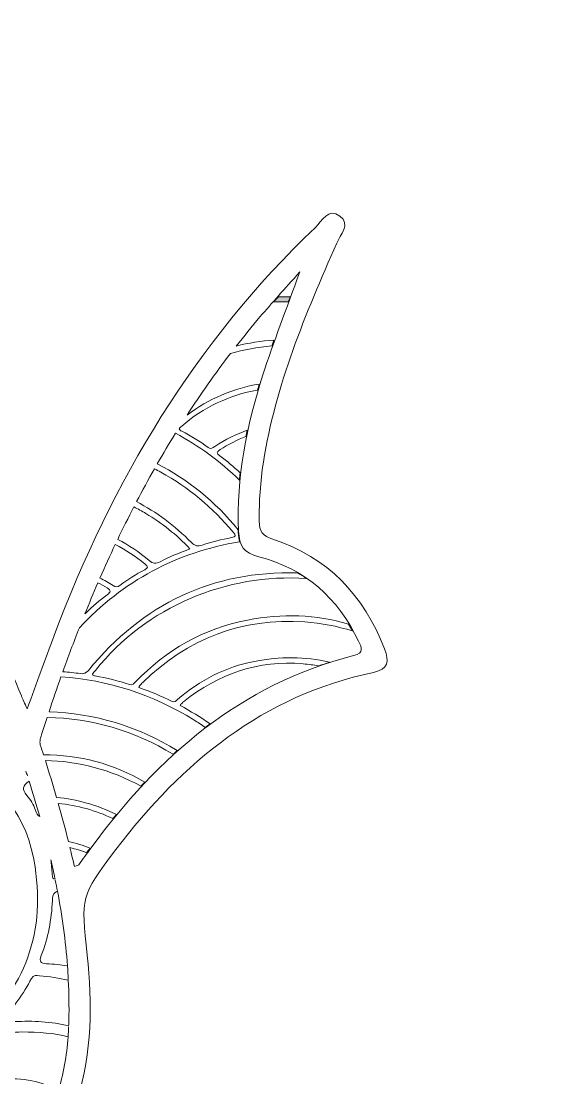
# Model space of a CAD drawing. Extents: x 55 to 1945, y -803 to -197.
# Drawn here: x 397.9 to 500.6, y -405.6 to -199 of the extents above; entities that cross this region are included whole.
import ezdxf

# ---------------------------------------------------------------- set-up
doc = ezdxf.new("R2010")
doc.units = 0
doc.header["$MEASUREMENT"] = 0
doc.layers.add('Layer 1', color=7, linetype='Continuous')

# ---------------------------------------------------------------- blocks, each defined once
blk = doc.blocks.new('block 3')
at = {"layer": 'Layer 1', "true_color": 0xffffff}
h = blk.add_hatch(color=7, dxfattribs=at)
h.dxf.hatch_style = 2
edge = h.paths.add_edge_path()
edge.add_spline(control_points=[(450.15, -253.9), (450.29, -253.56), (450.42, -253.21), (450.55, -252.87), (449.78, -252.86), (449, -252.86), (448.24, -252.88), (447.91, -253.22), (447.58, -253.56), (447.26, -253.9), (447.37, -253.89), (447.47, -253.89), (447.58, -253.88), (448.47, -253.88), (449.33, -253.89), (450.15, -253.9)], knot_values=[0, 0, 0, 0, 1, 1, 1, 2, 2, 2, 3, 3, 3, 4, 4, 4, 5, 5, 5, 5], degree=3, periodic=1)
at = {"layer": 'Layer 1', "lineweight": 0}
for points, knots in [([(498.67, -614.17), (491.52, -605.34), (484.25, -596.6), (477.25, -587.65), (468.03, -575.87), (459.94, -563.44), (455.39, -548.97), (454.64, -546.59), (455.04, -545.17), (456.79, -543.52), (463.13, -537.54), (468.06, -530.56), (470.99, -522.26), (472.54, -517.85), (472.54, -517.7), (468.09, -516.1), (447.47, -508.67), (431.12, -495.84), (419.05, -477.52), (417.35, -474.94), (416.43, -472.36), (416.34, -469.24), (416.19, -464.06), (415.5, -458.9), (414.39, -453.83), (412.33, -444.41), (409.17, -435.55), (401.16, -429.34), (399.91, -428.37), (398.57, -427.52), (397.07, -426.48), (403.39, -422.32), (406.87, -416.56), (408.93, -409.85), (411.76, -400.6), (411.82, -391.11), (410.83, -381.63), (409.64, -370.2), (409.43, -370.19), (416.45, -360.97), (429.43, -343.9), (445.25, -330.9), (466.82, -326.33), (469.75, -325.7), (469.94, -324.18), (468.99, -321.74), (464.94, -311.27), (457.95, -303.78), (447.12, -300.29), (445.18, -299.66), (444.48, -298.74), (444.47, -296.79), (444.45, -292.92), (444.7, -289.07), (445.3, -285.25), (447.64, -270.16), (453.54, -256.26), (459.64, -242.42), (460.37, -240.74), (462.42, -238.72), (460.25, -237.09), (457.97, -235.38), (456.75, -238.11), (455.47, -239.33), (431.93, -261.76), (415.68, -288.89), (404.34, -319.15), (402.61, -323.77), (400.95, -328.41), (399.09, -333.48), (398.57, -332.3), (398.22, -331.63), (397.95, -330.93), (393.03, -318.16), (385.5, -307.11), (375.57, -297.75), (373.71, -296), (373.24, -294.41), (373.65, -291.99), (375.93, -278.57), (374.57, -265.61), (368.21, -253.39), (367.5, -252.03), (367.35, -250.77), (367.59, -249.29), (370.38, -232.06), (362.78, -215.83), (348.02, -207.4), (333.28, -198.98), (315.4, -200.6), (301.95, -211.66), (300.76, -212.64), (299.73, -213.07), (298.12, -212.84), (284.93, -210.92), (271.72, -210.87), (258.53, -212.78), (256.75, -213.03), (255.51, -212.73), (254.08, -211.55), (240.7, -200.56), (222.71, -199.03), (207.97, -207.5), (193.4, -215.87), (185.68, -232.48), (188.52, -249.52), (188.75, -250.91), (188.57, -252.07), (187.93, -253.3), (181.42, -265.72), (180.18, -278.92), (182.47, -292.55), (182.82, -294.68), (182.36, -295.96), (180.81, -297.42), (170.68, -306.92), (162.99, -318.1), (158.02, -331.11), (157.8, -331.71), (157.86, -332.67), (156.65, -332.88), (153.47, -323.8), (150.2, -314.81), (146.37, -306.04), (135.26, -280.56), (120.13, -257.86), (99.92, -238.66), (98.83, -237.62), (97.73, -235.65), (95.79, -236.99), (93.85, -238.32), (95.26, -239.98), (95.9, -241.4), (99.13, -248.54), (102.24, -255.72), (104.86, -263.11), (108.71, -273.97), (111.77, -284.98), (111.49, -296.67), (111.45, -298.54), (111.07, -299.59), (109.03, -300.24), (98.58, -303.57), (91.58, -310.65), (87.46, -320.7), (85.7, -324.99), (85.95, -325.53), (90.38, -326.55), (96.97, -328.06), (103.24, -330.44), (109.17, -333.69), (124.79, -342.26), (136.18, -355.12), (145.78, -369.8), (146.76, -371.29), (146.42, -372.78), (146.17, -374.27), (144.96, -381.82), (144.48, -389.41), (145, -397.03), (145.8, -408.59), (148.66, -419.25), (159.21, -426.67), (151.56, -430.74), (147.17, -436.91), (144.38, -444.38), (141.21, -452.84), (140.06, -461.68), (139.63, -470.64), (139.53, -472.8), (138.97, -474.65), (137.78, -476.5), (125.58, -495.46), (108.79, -508.64), (87.62, -516.21), (84.43, -517.35), (83.87, -518.83), (84.93, -521.85), (87.99, -530.48), (93.04, -537.73), (99.71, -543.88), (101.2, -545.26), (101.55, -546.49), (100.93, -548.49), (97.58, -559.25), (92.19, -568.94), (85.86, -578.17), (77.3, -590.66), (67.22, -601.96), (57.83, -613.8), (56.92, -614.95), (55.35, -616.11), (56.88, -617.77), (58.42, -619.43), (59.76, -617.93), (60.95, -617.14), (69.05, -611.79), (77.22, -606.54), (85.14, -600.93), (105.24, -586.7), (123.9, -570.95), (137.31, -549.86), (137.42, -549.69), (137.86, -549.72), (138.31, -549.62), (138.31, -550.41), (138.31, -551.06), (138.31, -551.72), (138.3, -571.82), (139, -591.89), (141.13, -611.87), (141.51, -615.39), (140.76, -618.2), (139.04, -621.19), (133.03, -631.61), (127.56, -642.31), (122.98, -653.44), (117.02, -667.92), (112.96, -682.84), (111.8, -698.52), (111.58, -701.49), (112.5, -703.03), (115.38, -703.74), (117.84, -704.34), (120.23, -705.27), (122.78, -705.36), (124.95, -705.44), (125.75, -706.05), (125.43, -708.54), (124.67, -714.45), (124.47, -720.4), (124.75, -726.38), (125.64, -744.86), (130.66, -762.45), (136.04, -779.97), (137.66, -785.24), (139.31, -790.5), (140.9, -795.78), (141.28, -797.07), (141.86, -798.14), (143.35, -797.91), (144.85, -797.67), (145.11, -796.44), (145.03, -795.12), (145, -794.68), (145.01, -794.24), (144.99, -793.8), (143.73, -761.32), (144.91, -728.92), (148.32, -696.61), (149.25, -687.76), (150.4, -678.94), (151.45, -670.11), (154.41, -676.7), (156.75, -683.33), (159.59, -689.75), (171.23, -716.11), (188.59, -737.28), (214.73, -750.45), (232.46, -759.38), (251.45, -763.36), (271.14, -764.57), (275.6, -764.84), (275.9, -764.64), (275.9, -760.23), (275.9, -672.93), (275.9, -585.63), (275.9, -498.33), (275.9, -493.33), (275.21, -488.44), (273.72, -483.66), (269.69, -470.67), (261.22, -461), (250.66, -452.95), (246.86, -450.06), (242.81, -447.49), (238.19, -444.3), (245.8, -445.89), (252.66, -447.01), (259.34, -448.8), (271.15, -451.97), (282.76, -452.94), (294.73, -449.23), (302.03, -446.97), (309.73, -445.99), (317.24, -444.44), (311.82, -448.36), (306.28, -451.94), (301.3, -456.29), (288.9, -467.11), (280.39, -480.1), (280.37, -497.08), (280.24, -585.04), (280.32, -673.01), (280.26, -760.97), (280.25, -764.23), (281.57, -764.89), (284.47, -764.66), (292.5, -764.03), (300.5, -763.19), (308.41, -761.6), (332.49, -756.77), (353.74, -746.54), (370.97, -728.72), (386.09, -713.09), (395.73, -694.27), (402.61, -673.86), (403.02, -672.64), (402.99, -671.11), (404.47, -670.09), (406.95, -687.51), (408.72, -704.73), (409.94, -722.01), (411.63, -746.04), (411.78, -770.09), (411.07, -794.15), (411.03, -795.62), (410.55, -797.58), (412.72, -797.89), (414.83, -798.19), (415, -796.24), (415.44, -794.8), (417.45, -788.26), (419.46, -781.73), (421.45, -775.19), (428.13, -753.23), (433.5, -731.1), (430.51, -707.84), (430.31, -706.32), (430.72, -705.61), (432.33, -705.5), (435.2, -705.32), (437.95, -704.49), (440.73, -703.77), (443.53, -703.04), (444.67, -701.67), (444.4, -698.62), (443.71, -690.79), (442.49, -683.08), (440.55, -675.47), (435.4, -655.29), (426.09, -636.92), (415.83, -618.98), (415.05, -617.61), (414.46, -616.33), (414.65, -614.65), (416.97, -593.68), (417.69, -572.62), (417.81, -551.53), (417.81, -550.78), (417.31, -549.8), (418.44, -549.17), (424.02, -558.15), (430.62, -566.26), (438.04, -573.71), (455.29, -591.06), (475.48, -604.51), (495.94, -617.6), (497.1, -618.34), (498.33, -619.07), (499.45, -617.65), (500.57, -616.24), (499.51, -615.21), (498.67, -614.17)], [0, 0, 0, 0, 1, 1, 1, 2, 2, 2, 3, 3, 3, 4, 4, 4, 5, 5, 5, 6, 6, 6, 7, 7, 7, 8, 8, 8, 9, 9, 9, 10, 10, 10, 11, 11, 11, 12, 12, 12, 13, 13, 13, 14, 14, 14, 15, 15, 15, 16, 16, 16, 17, 17, 17, 18, 18, 18, 19, 19, 19, 20, 20, 20, 21, 21, 21, 22, 22, 22, 23, 23, 23, 24, 24, 24, 25, 25, 25, 26, 26, 26, 27, 27, 27, 28, 28, 28, 29, 29, 29, 30, 30, 30, 31, 31, 31, 32, 32, 32, 33, 33, 33, 34, 34, 34, 35, 35, 35, 36, 36, 36, 37, 37, 37, 38, 38, 38, 39, 39, 39, 40, 40, 40, 41, 41, 41, 42, 42, 42, 43, 43, 43, 44, 44, 44, 45, 45, 45, 46, 46, 46, 47, 47, 47, 48, 48, 48, 49, 49, 49, 50, 50, 50, 51, 51, 51, 52, 52, 52, 53, 53, 53, 54, 54, 54, 55, 55, 55, 56, 56, 56, 57, 57, 57, 58, 58, 58, 59, 59, 59, 60, 60, 60, 61, 61, 61, 62, 62, 62, 63, 63, 63, 64, 64, 64, 65, 65, 65, 66, 66, 66, 67, 67, 67, 68, 68, 68, 69, 69, 69, 70, 70, 70, 71, 71, 71, 72, 72, 72, 73, 73, 73, 74, 74, 74, 75, 75, 75, 76, 76, 76, 77, 77, 77, 78, 78, 78, 79, 79, 79, 80, 80, 80, 81, 81, 81, 82, 82, 82, 83, 83, 83, 84, 84, 84, 85, 85, 85, 86, 86, 86, 87, 87, 87, 88, 88, 88, 89, 89, 89, 90, 90, 90, 91, 91, 91, 92, 92, 92, 93, 93, 93, 94, 94, 94, 95, 95, 95, 96, 96, 96, 97, 97, 97, 98, 98, 98, 99, 99, 99, 100, 100, 100, 101, 101, 101, 102, 102, 102, 103, 103, 103, 104, 104, 104, 105, 105, 105, 106, 106, 106, 107, 107, 107, 108, 108, 108, 109, 109, 109, 110, 110, 110, 111, 111, 111, 112, 112, 112, 113, 113, 113, 114, 114, 114, 115, 115, 115, 116, 116, 116, 117, 117, 117, 118, 118, 118, 119, 119, 119, 120, 120, 120, 121, 121, 121, 121]), ([(401.98, -338.27), (402.31, -337.23), (402.65, -336.18), (402.99, -335.14), (411.6, -335.33), (420.16, -337.72), (427.63, -342.36), (427.9, -342.12), (428.17, -341.88), (428.43, -341.64), (420.87, -336.91), (412.19, -334.31), (403.36, -334.03), (404.12, -331.75), (404.89, -329.48), (405.69, -327.23), (414.88, -327.78), (423.57, -330.64), (431.69, -335.63), (432.46, -336.1), (433.21, -336.59), (433.95, -337.1), (434.25, -336.86), (434.55, -336.63), (434.86, -336.41), (433, -335.09), (431.04, -333.93), (429.01, -332.81), (429.13, -332.62), (429.16, -332.55), (429.21, -332.5), (429.37, -332.36), (429.52, -332.21), (429.69, -332.08), (436.52, -326.56), (444.26, -323.92), (453.07, -324.66), (454.11, -324.75), (455.13, -324.89), (456.13, -325.06), (456.82, -324.82), (457.53, -324.58), (458.24, -324.36), (453.43, -323.19), (448.52, -323.24), (443.58, -324.18), (437.89, -325.26), (432.9, -327.86), (428.52, -331.64), (428.22, -331.9), (427.96, -332.3), (427.43, -332.03), (425.34, -330.95), (423.15, -330.11), (420.93, -329.27), (421.01, -329.11), (421.04, -329.01), (421.1, -328.93), (421.29, -328.72), (421.49, -328.51), (421.69, -328.31), (430.51, -319.69), (441.07, -315.65), (453.39, -316.48), (456.64, -316.7), (459.76, -317.29), (462.75, -318.23), (462.49, -317.77), (462.23, -317.32), (461.96, -316.88), (455.59, -315.01), (448.98, -314.76), (442.17, -316.1), (433.59, -317.79), (426.31, -321.9), (420.27, -328.21), (419.95, -328.54), (419.72, -328.9), (419.11, -328.7), (416.91, -327.98), (414.66, -327.45), (412.38, -327.01), (412.19, -326.97), (411.93, -327.03), (411.89, -326.66), (412.06, -326.44), (412.24, -326.18), (412.44, -325.94), (422.47, -313.42), (438.11, -306.96), (453.67, -307.97), (453.11, -307.58), (452.54, -307.21), (451.95, -306.87), (435.41, -306.45), (421.73, -312.86), (411.05, -325.97), (410.61, -326.51), (410.19, -326.68), (409.51, -326.58), (408.37, -326.41), (407.21, -326.29), (406.06, -326.21), (407.1, -323.32), (408.18, -320.45), (409.3, -317.6), (417.87, -308.46), (428.33, -302.81), (440.65, -300.81), (440.5, -300.29), (440.41, -299.69), (440.37, -299), (440.36, -298.81), (440.35, -298.63), (440.34, -298.44), (435.86, -292.89), (430.45, -288.59), (424.54, -285.55), (425.7, -283.54), (426.89, -281.55), (428.11, -279.57), (432.61, -281.97), (436.78, -285.04), (440.61, -288.72), (440.66, -288.26), (440.7, -287.8), (440.76, -287.33), (439.51, -286.14), (438.19, -285.01), (436.78, -284.01), (436.08, -283.51), (436.06, -283.27), (436.81, -282.78), (438.43, -281.72), (440.12, -280.87), (441.89, -280.23), (441.97, -279.81), (442.06, -279.4), (442.15, -278.98), (440, -279.73), (437.88, -280.79), (435.8, -282.17), (435.38, -282.45), (435.07, -282.76), (434.49, -282.34), (432.85, -281.15), (431.1, -280.12), (429.32, -279.14), (429.14, -279.04), (428.91, -278.99), (428.85, -278.73), (428.88, -278.45), (429.14, -278.35), (429.32, -278.19), (433.51, -274.47), (438.69, -272.11), (444.15, -271.12), (444.27, -270.73), (444.39, -270.33), (444.5, -269.94), (439.37, -270.79), (434.65, -272.82), (430.36, -276.02), (433.03, -271.91), (435.86, -267.89), (438.87, -263.96), (441.46, -263.23), (444.15, -262.74), (446.94, -262.5), (446.98, -262.39), (447.02, -262.28), (447.06, -262.17), (447.15, -261.9), (447.26, -261.62), (447.36, -261.35), (444.88, -261.51), (442.41, -261.91), (439.99, -262.52), (441.5, -260.6), (443.04, -258.7), (444.63, -256.82), (446.95, -254.09), (449.38, -251.45), (452.41, -248.03), (449.76, -255.38), (447.29, -261.71), (445.2, -268.17), (441.99, -278.08), (440.01, -288.21), (440.45, -298.73), (440.57, -301.54), (441.46, -303), (444.42, -303.75), (453.52, -306.06), (459.92, -311.8), (463.93, -320.26), (464.55, -321.57), (465.05, -322.51), (462.96, -323.04), (440.78, -328.71), (424.69, -342.74), (411.52, -360.74), (410.74, -361.81), (409.97, -362.89), (409.18, -363.95), (409.07, -364.08), (408.81, -364.1), (408.33, -364.28), (408.05, -363.06), (407.75, -361.83), (407.45, -360.61), (408.56, -360.87), (409.65, -361.2), (410.71, -361.61), (410.93, -361.32), (411.15, -361.02), (411.37, -360.73), (410.01, -360.17), (408.61, -359.74), (407.16, -359.43), (406.53, -356.93), (405.87, -354.44), (405.16, -351.96), (408.87, -352.33), (412.51, -353.31), (415.87, -354.94), (416.09, -354.66), (416.31, -354.38), (416.54, -354.11), (412.8, -352.26), (408.83, -351.15), (404.83, -350.79), (404.13, -348.37), (403.4, -345.96), (402.64, -343.56), (409.06, -343.69), (415.48, -345.35), (421.36, -348.59), (421.6, -348.32), (421.85, -348.06), (422.11, -347.79), (415.93, -344.2), (409.32, -342.42), (402.28, -342.47), (402.07, -341.81), (401.86, -341.16), (401.65, -340.51), (401.44, -339.86), (401.75, -338.99), (401.98, -338.27)], [0, 0, 0, 0, 1, 1, 1, 2, 2, 2, 3, 3, 3, 4, 4, 4, 5, 5, 5, 6, 6, 6, 7, 7, 7, 8, 8, 8, 9, 9, 9, 10, 10, 10, 11, 11, 11, 12, 12, 12, 13, 13, 13, 14, 14, 14, 15, 15, 15, 16, 16, 16, 17, 17, 17, 18, 18, 18, 19, 19, 19, 20, 20, 20, 21, 21, 21, 22, 22, 22, 23, 23, 23, 24, 24, 24, 25, 25, 25, 26, 26, 26, 27, 27, 27, 28, 28, 28, 29, 29, 29, 30, 30, 30, 31, 31, 31, 32, 32, 32, 33, 33, 33, 34, 34, 34, 35, 35, 35, 36, 36, 36, 37, 37, 37, 38, 38, 38, 39, 39, 39, 40, 40, 40, 41, 41, 41, 42, 42, 42, 43, 43, 43, 44, 44, 44, 45, 45, 45, 46, 46, 46, 47, 47, 47, 48, 48, 48, 49, 49, 49, 50, 50, 50, 51, 51, 51, 52, 52, 52, 53, 53, 53, 54, 54, 54, 55, 55, 55, 56, 56, 56, 57, 57, 57, 58, 58, 58, 59, 59, 59, 60, 60, 60, 61, 61, 61, 62, 62, 62, 63, 63, 63, 64, 64, 64, 65, 65, 65, 66, 66, 66, 67, 67, 67, 68, 68, 68, 69, 69, 69, 70, 70, 70, 71, 71, 71, 72, 72, 72, 73, 73, 73, 74, 74, 74, 75, 75, 75, 76, 76, 76, 77, 77, 77, 78, 78, 78, 79, 79, 79, 80, 80, 80, 81, 81, 81, 82, 82, 82, 83, 83, 83, 83]), ([(450.15, -253.9), (450.29, -253.56), (450.42, -253.21), (450.55, -252.87), (449.78, -252.86), (449, -252.86), (448.24, -252.88), (447.91, -253.22), (447.58, -253.56), (447.26, -253.9), (447.37, -253.89), (447.47, -253.89), (447.58, -253.88), (448.47, -253.88), (449.33, -253.89), (450.15, -253.9)], [0, 0, 0, 0, 1, 1, 1, 2, 2, 2, 3, 3, 3, 4, 4, 4, 5, 5, 5, 5]), ([(423.99, -286.52), (424.4, -286.73), (424.81, -286.94), (425.22, -287.17), (430.68, -290.18), (435.39, -294.11), (439.38, -298.91), (439.88, -299.52), (440.08, -299.81), (439.04, -299.99), (437.11, -300.33), (435.2, -300.8), (433.35, -301.44), (432.48, -301.75), (431.91, -301.64), (431.22, -300.94), (427.95, -297.63), (424.37, -294.96), (420.48, -292.95), (421.62, -290.79), (422.79, -288.64), (423.99, -286.52)], [0, 0, 0, 0, 1, 1, 1, 2, 2, 2, 3, 3, 3, 4, 4, 4, 5, 5, 5, 6, 6, 6, 7, 7, 7, 7]), ([(419.96, -293.97), (420.76, -294.38), (421.55, -294.81), (422.33, -295.27), (425.46, -297.15), (428.3, -299.39), (430.94, -302.18), (428.87, -303.01), (426.92, -303.7), (425.1, -304.69), (424.26, -305.15), (423.72, -305.1), (422.96, -304.46), (421, -302.82), (418.95, -301.45), (416.79, -300.33), (417.82, -298.19), (418.87, -296.07), (419.96, -293.97)], [0, 0, 0, 0, 1, 1, 1, 2, 2, 2, 3, 3, 3, 4, 4, 4, 5, 5, 5, 6, 6, 6, 6]), ([(416.32, -301.32), (418.37, -302.37), (420.32, -303.65), (422.17, -305.16), (422.74, -305.63), (422.8, -305.87), (422.09, -306.25), (420.39, -307.16), (418.75, -308.18), (417.2, -309.32), (416.73, -309.66), (416.4, -309.68), (415.89, -309.35), (415.04, -308.81), (414.18, -308.32), (413.33, -307.88), (414.3, -305.68), (415.3, -303.49), (416.32, -301.32)], [0, 0, 0, 0, 1, 1, 1, 2, 2, 2, 3, 3, 3, 4, 4, 4, 5, 5, 5, 6, 6, 6, 6]), ([(412.93, -308.8), (413.53, -309.12), (414.12, -309.46), (414.71, -309.83), (415.52, -310.34), (415.46, -310.61), (414.74, -311.14), (413.25, -312.24), (411.84, -313.45), (410.54, -314.76), (410.48, -314.82), (410.43, -314.87), (410.37, -314.91), (411.2, -312.86), (412.05, -310.82), (412.93, -308.8)], [0, 0, 0, 0, 1, 1, 1, 2, 2, 2, 3, 3, 3, 4, 4, 4, 5, 5, 5, 5]), ([(373.74, -342.91), (377.26, -342.93), (380.69, -343.4), (384.06, -344.4), (394.04, -347.35), (399.11, -354.47), (400.62, -364.34), (402.72, -378.12), (398.14, -389.36), (387.22, -398.05), (386.17, -398.89), (385.35, -399.11), (384.27, -398.16), (382.99, -397.03), (380.4, -396.77), (380.25, -395.33), (380.13, -394.2), (382.22, -392.85), (383.31, -391.58), (388.84, -385.16), (392.63, -378.02), (392.49, -369.26), (392.46, -367.17), (392.17, -365.12), (391.67, -363.1), (390.16, -357.09), (386.31, -353.54), (380.3, -352.22), (372.49, -350.51), (365.28, -352.09), (358.55, -356.22), (355.27, -358.23), (352.32, -360.64), (349.6, -363.34), (348.72, -364.2), (348.27, -364.18), (347.79, -363.02), (347.43, -362.16), (347.01, -361.26), (346.38, -360.6), (344.71, -358.8), (345.39, -357.44), (346.76, -355.82), (353.82, -347.41), (362.75, -343.02), (373.74, -342.91)], [0, 0, 0, 0, 1, 1, 1, 2, 2, 2, 3, 3, 3, 4, 4, 4, 5, 5, 5, 6, 6, 6, 7, 7, 7, 8, 8, 8, 9, 9, 9, 10, 10, 10, 11, 11, 11, 12, 12, 12, 13, 13, 13, 14, 14, 14, 15, 15, 15, 15]), ([(399.13, -346.56), (399.03, -346.26), (398.93, -345.96), (398.84, -345.66), (398.93, -345.96), (399.03, -346.26), (399.13, -346.56)], [0, 0, 0, 0, 1, 1, 1, 2, 2, 2, 2]), ([(399.45, -347.61), (400.18, -349.92), (400.88, -352.23), (401.53, -354.55), (401.18, -354.36), (400.89, -353.94), (400.65, -353.18), (400.33, -352.19), (399.73, -351.21), (399.04, -350.42), (397.98, -349.2), (398.2, -348.53), (399.45, -347.61)], [0, 0, 0, 0, 1, 1, 1, 2, 2, 2, 3, 3, 3, 4, 4, 4, 4]), ([(403.71, -362.98), (404, -364.23), (404.28, -365.49), (404.54, -366.75), (404.18, -366.79), (403.98, -366.5), (403.96, -365.76), (403.92, -364.82), (403.84, -363.9), (403.71, -362.98)], [0, 0, 0, 0, 1, 1, 1, 2, 2, 2, 3, 3, 3, 3]), ([(404.59, -367), (404.73, -367.7), (404.87, -368.4), (405.01, -369.1), (404.87, -368.4), (404.73, -367.7), (404.59, -367)], [0, 0, 0, 0, 1, 1, 1, 2, 2, 2, 2]), ([(404.02, -370.95), (404.04, -370.35), (404.07, -369.73), (404.65, -369.34), (404.77, -369.26), (404.89, -369.18), (405.01, -369.1), (405.93, -373.93), (406.6, -378.81), (406.97, -383.75), (405.62, -383.53), (404.26, -383.38), (402.89, -383.3), (401.68, -383.24), (401.4, -382.91), (401.85, -381.73), (403.16, -378.27), (403.87, -374.66), (404.02, -370.95)], [0, 0, 0, 0, 1, 1, 1, 2, 2, 2, 3, 3, 3, 4, 4, 4, 5, 5, 5, 6, 6, 6, 6]), ([(406.97, -383.75), (407.03, -384.63), (407.09, -385.52), (407.13, -386.41), (407.09, -385.52), (407.03, -384.63), (406.97, -383.75)], [0, 0, 0, 0, 1, 1, 1, 2, 2, 2, 2]), ([(407.24, -394.32), (407.24, -394.71), (407.22, -395.09), (407.2, -395.47), (403.75, -394.65), (400.23, -394.43), (396.64, -394.64), (395.92, -394.69), (395.19, -394.76), (393.83, -394.87), (396.41, -391.85), (398.38, -389.16), (399.92, -386.19), (400.28, -385.5), (400.9, -385.59), (401.5, -385.65), (403.42, -385.83), (405.3, -386.12), (407.13, -386.52), (407.26, -389.1), (407.3, -391.7), (407.24, -394.32)], [0, 0, 0, 0, 1, 1, 1, 2, 2, 2, 3, 3, 3, 4, 4, 4, 5, 5, 5, 6, 6, 6, 7, 7, 7, 7]), ([(405.08, -408.5), (403.93, -407.51), (402.47, -406.76), (400.74, -406.35), (398.77, -405.89), (396.76, -405.68), (394.75, -405.97), (393.73, -406.11), (393, -405.87), (392.29, -405.07), (391.08, -403.72), (389.72, -402.52), (388.44, -401.25), (388.14, -400.95), (387.45, -400.57), (387.99, -400.15), (389.35, -399.11), (390.35, -397.56), (392.21, -397.22), (394.39, -396.82), (396.6, -396.68), (398, -396.65), (401.4, -396.65), (404.34, -396.9), (407.09, -397.58), (406.81, -401.29), (406.18, -404.95), (405.08, -408.5)], [0, 0, 0, 0, 1, 1, 1, 2, 2, 2, 3, 3, 3, 4, 4, 4, 5, 5, 5, 6, 6, 6, 7, 7, 7, 8, 8, 8, 9, 9, 9, 9]), ([(407.09, -397.58), (407.13, -396.95), (407.17, -396.32), (407.2, -395.68), (407.17, -396.32), (407.13, -396.95), (407.09, -397.58)], [0, 0, 0, 0, 1, 1, 1, 2, 2, 2, 2])]:
    blk.add_open_spline(points, degree=3, knots=knots, dxfattribs=at)
blk = doc.blocks.new('block 2')
at = {"layer": 'Layer 1'}
blk.add_blockref('block 3', (0, 0), dxfattribs=at)

msp = doc.modelspace()

# ---------------------------------------------------------------- block references
at = {"layer": 'Layer 1'}
msp.add_blockref('block 2', (0, 0), dxfattribs=at)

doc.saveas('drawing.dxf')
